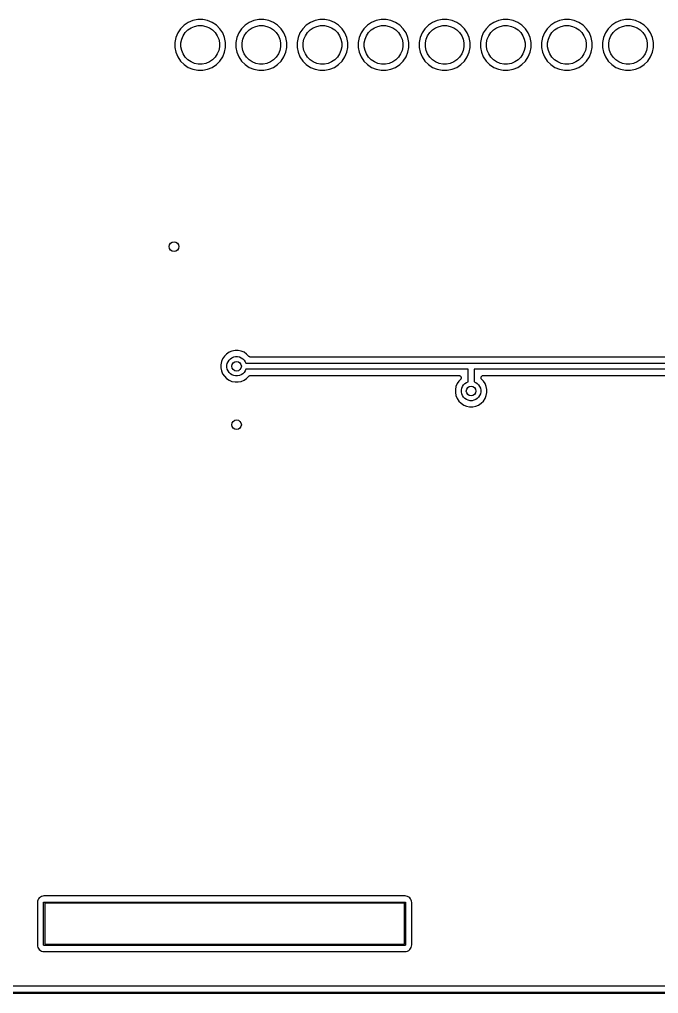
# Model space of a CAD drawing. Extents: x 0.4 to 10.6, y -8.1 to -0.4.
# Drawn here: x 2.125 to 3.171, y -5.395 to -3.802 of the extents above; entities that cross this region are included whole.
import ezdxf

# ---------------------------------------------------------------- set-up
doc = ezdxf.new("R2010")
doc.units = 0
doc.header["$MEASUREMENT"] = 0
doc.layers.add('BLACK', color=7, linetype='CONTINUOUS')

msp = doc.modelspace()

# ---------------------------------------------------------------- linework, layer by layer
at = {"layer": 'BLACK', "linetype": 'CONTINUOUS'}
for p, q in [((2.40121, -3.80653), (2.39441, -3.81107)), ((2.40876, -3.80341), (2.40121, -3.80653)), ((2.41678, -3.80181), (2.40876, -3.80341)), ((2.42495, -3.80181), (2.41678, -3.80181)), ((2.43297, -3.80341), (2.42495, -3.80181)), ((2.44052, -3.80653), (2.43297, -3.80341)), ((2.44732, -3.81107), (2.44052, -3.80653)), ((2.50121, -3.80653), (2.49441, -3.81107)), ((2.50876, -3.80341), (2.50121, -3.80653)), ((2.51678, -3.80181), (2.50876, -3.80341)), ((2.52495, -3.80181), (2.51678, -3.80181)), ((2.53297, -3.80341), (2.52495, -3.80181)), ((2.54052, -3.80653), (2.53297, -3.80341)), ((2.54732, -3.81107), (2.54052, -3.80653)), ((2.60121, -3.80653), (2.59441, -3.81107)), ((2.60876, -3.80341), (2.60121, -3.80653)), ((2.61678, -3.80181), (2.60876, -3.80341)), ((2.62495, -3.80181), (2.61678, -3.80181)), ((2.63297, -3.80341), (2.62495, -3.80181)), ((2.64052, -3.80653), (2.63297, -3.80341)), ((2.64732, -3.81107), (2.64052, -3.80653)), ((2.70121, -3.80653), (2.69441, -3.81107)), ((2.70876, -3.80341), (2.70121, -3.80653)), ((2.71678, -3.80181), (2.70876, -3.80341)), ((2.72495, -3.80181), (2.71678, -3.80181)), ((2.73297, -3.80341), (2.72495, -3.80181)), ((2.74052, -3.80653), (2.73297, -3.80341)), ((2.74732, -3.81107), (2.74052, -3.80653)), ((2.80121, -3.80653), (2.79441, -3.81107)), ((2.80876, -3.80341), (2.80121, -3.80653)), ((2.81678, -3.80181), (2.80876, -3.80341)), ((2.82495, -3.80181), (2.81678, -3.80181)), ((2.83297, -3.80341), (2.82495, -3.80181)), ((2.84052, -3.80653), (2.83297, -3.80341)), ((2.84732, -3.81107), (2.84052, -3.80653)), ((2.90121, -3.80653), (2.89441, -3.81107)), ((2.90876, -3.80341), (2.90121, -3.80653)), ((2.91678, -3.80181), (2.90876, -3.80341)), ((2.92495, -3.80181), (2.91678, -3.80181)), ((2.93297, -3.80341), (2.92495, -3.80181)), ((2.94052, -3.80653), (2.93297, -3.80341)), ((2.94732, -3.81107), (2.94052, -3.80653)), ((3.00121, -3.80653), (2.99441, -3.81107)), ((3.00876, -3.80341), (3.00121, -3.80653)), ((3.01678, -3.80181), (3.00876, -3.80341)), ((3.02495, -3.80181), (3.01678, -3.80181)), ((3.03297, -3.80341), (3.02495, -3.80181)), ((3.04052, -3.80653), (3.03297, -3.80341)), ((3.04732, -3.81107), (3.04052, -3.80653)), ((3.10121, -3.80653), (3.09441, -3.81107)), ((3.10876, -3.80341), (3.10121, -3.80653)), ((3.11678, -3.80181), (3.10876, -3.80341)), ((3.12495, -3.80181), (3.11678, -3.80181)), ((3.13297, -3.80341), (3.12495, -3.80181)), ((3.14052, -3.80653), (3.13297, -3.80341)), ((3.14732, -3.81107), (3.14052, -3.80653)), ((2.38863, -3.81685), (2.38409, -3.82365)), ((2.39441, -3.81107), (2.38863, -3.81685)), ((2.3964, -3.82323), (2.40079, -3.81884)), ((2.40079, -3.81884), (2.40595, -3.8154)), ((2.40595, -3.8154), (2.41168, -3.81302)), ((2.41168, -3.81302), (2.41776, -3.81181)), ((2.41776, -3.81181), (2.42397, -3.81181)), ((2.42397, -3.81181), (2.43005, -3.81302)), ((2.43005, -3.81302), (2.43579, -3.8154)), ((2.43579, -3.8154), (2.44094, -3.81884)), ((2.44094, -3.81884), (2.44533, -3.82323)), ((2.4531, -3.81685), (2.44732, -3.81107)), ((2.45764, -3.82365), (2.4531, -3.81685)), ((2.48863, -3.81685), (2.48409, -3.82365)), ((2.49441, -3.81107), (2.48863, -3.81685)), ((2.4964, -3.82323), (2.50079, -3.81884)), ((2.50079, -3.81884), (2.50595, -3.8154)), ((2.50595, -3.8154), (2.51168, -3.81302)), ((2.51168, -3.81302), (2.51776, -3.81181)), ((2.51776, -3.81181), (2.52397, -3.81181)), ((2.52397, -3.81181), (2.53005, -3.81302)), ((2.53005, -3.81302), (2.53579, -3.8154)), ((2.53579, -3.8154), (2.54094, -3.81884)), ((2.54094, -3.81884), (2.54533, -3.82323)), ((2.5531, -3.81685), (2.54732, -3.81107)), ((2.55764, -3.82365), (2.5531, -3.81685)), ((2.58863, -3.81685), (2.58409, -3.82365)), ((2.59441, -3.81107), (2.58863, -3.81685)), ((2.5964, -3.82323), (2.60079, -3.81884)), ((2.60079, -3.81884), (2.60595, -3.8154)), ((2.60595, -3.8154), (2.61168, -3.81302)), ((2.61168, -3.81302), (2.61776, -3.81181)), ((2.61776, -3.81181), (2.62397, -3.81181)), ((2.62397, -3.81181), (2.63005, -3.81302)), ((2.63005, -3.81302), (2.63579, -3.8154)), ((2.63579, -3.8154), (2.64094, -3.81884)), ((2.64094, -3.81884), (2.64533, -3.82323)), ((2.6531, -3.81685), (2.64732, -3.81107)), ((2.65764, -3.82365), (2.6531, -3.81685)), ((2.68863, -3.81685), (2.68409, -3.82365)), ((2.69441, -3.81107), (2.68863, -3.81685)), ((2.6964, -3.82323), (2.70079, -3.81884)), ((2.70079, -3.81884), (2.70595, -3.8154)), ((2.70595, -3.8154), (2.71168, -3.81302)), ((2.71168, -3.81302), (2.71776, -3.81181)), ((2.71776, -3.81181), (2.72397, -3.81181)), ((2.72397, -3.81181), (2.73005, -3.81302)), ((2.73005, -3.81302), (2.73579, -3.8154)), ((2.73579, -3.8154), (2.74094, -3.81884)), ((2.74094, -3.81884), (2.74533, -3.82323)), ((2.7531, -3.81685), (2.74732, -3.81107)), ((2.75764, -3.82365), (2.7531, -3.81685)), ((2.78863, -3.81685), (2.78409, -3.82365)), ((2.79441, -3.81107), (2.78863, -3.81685)), ((2.7964, -3.82323), (2.80079, -3.81884)), ((2.80079, -3.81884), (2.80595, -3.8154)), ((2.80595, -3.8154), (2.81168, -3.81302)), ((2.81168, -3.81302), (2.81776, -3.81181)), ((2.81776, -3.81181), (2.82397, -3.81181)), ((2.82397, -3.81181), (2.83005, -3.81302)), ((2.83005, -3.81302), (2.83579, -3.8154)), ((2.83579, -3.8154), (2.84094, -3.81884)), ((2.84094, -3.81884), (2.84533, -3.82323)), ((2.8531, -3.81685), (2.84732, -3.81107)), ((2.85764, -3.82365), (2.8531, -3.81685)), ((2.88863, -3.81685), (2.88409, -3.82365)), ((2.89441, -3.81107), (2.88863, -3.81685)), ((2.8964, -3.82323), (2.90079, -3.81884)), ((2.90079, -3.81884), (2.90595, -3.8154)), ((2.90595, -3.8154), (2.91168, -3.81302)), ((2.91168, -3.81302), (2.91776, -3.81181)), ((2.91776, -3.81181), (2.92397, -3.81181)), ((2.92397, -3.81181), (2.93005, -3.81302)), ((2.93005, -3.81302), (2.93579, -3.8154)), ((2.93579, -3.8154), (2.94094, -3.81884)), ((2.94094, -3.81884), (2.94533, -3.82323)), ((2.9531, -3.81685), (2.94732, -3.81107)), ((2.95764, -3.82365), (2.9531, -3.81685)), ((2.98863, -3.81685), (2.98409, -3.82365)), ((2.99441, -3.81107), (2.98863, -3.81685)), ((2.9964, -3.82323), (3.00079, -3.81884)), ((3.00079, -3.81884), (3.00595, -3.8154)), ((3.00595, -3.8154), (3.01168, -3.81302)), ((3.01168, -3.81302), (3.01776, -3.81181)), ((3.01776, -3.81181), (3.02397, -3.81181)), ((3.02397, -3.81181), (3.03005, -3.81302)), ((3.03005, -3.81302), (3.03579, -3.8154)), ((3.03579, -3.8154), (3.04094, -3.81884)), ((3.04094, -3.81884), (3.04533, -3.82323)), ((3.0531, -3.81685), (3.04732, -3.81107)), ((3.05764, -3.82365), (3.0531, -3.81685)), ((3.08863, -3.81685), (3.08409, -3.82365)), ((3.09441, -3.81107), (3.08863, -3.81685)), ((3.0964, -3.82323), (3.10079, -3.81884)), ((3.10079, -3.81884), (3.10595, -3.8154)), ((3.10595, -3.8154), (3.11168, -3.81302)), ((3.11168, -3.81302), (3.11776, -3.81181)), ((3.11776, -3.81181), (3.12397, -3.81181)), ((3.12397, -3.81181), (3.13005, -3.81302)), ((3.13005, -3.81302), (3.13579, -3.8154)), ((3.13579, -3.8154), (3.14094, -3.81884)), ((3.14094, -3.81884), (3.14533, -3.82323)), ((3.1531, -3.81685), (3.14732, -3.81107)), ((3.15764, -3.82365), (3.1531, -3.81685)), ((2.38096, -3.8312), (2.37937, -3.83922)), ((2.38409, -3.82365), (2.38096, -3.8312)), ((2.38937, -3.84021), (2.39058, -3.83412)), ((2.39058, -3.83412), (2.39295, -3.82839)), ((2.39295, -3.82839), (2.3964, -3.82323)), ((2.44533, -3.82323), (2.44878, -3.82839)), ((2.44878, -3.82839), (2.45115, -3.83412)), ((2.45115, -3.83412), (2.45236, -3.84021)), ((2.46077, -3.8312), (2.45764, -3.82365)), ((2.46236, -3.83922), (2.46077, -3.8312)), ((2.48096, -3.8312), (2.47937, -3.83922)), ((2.48409, -3.82365), (2.48096, -3.8312)), ((2.48937, -3.84021), (2.49058, -3.83412)), ((2.49058, -3.83412), (2.49295, -3.82839)), ((2.49295, -3.82839), (2.4964, -3.82323)), ((2.54533, -3.82323), (2.54878, -3.82839)), ((2.54878, -3.82839), (2.55115, -3.83412)), ((2.55115, -3.83412), (2.55236, -3.84021)), ((2.56077, -3.8312), (2.55764, -3.82365)), ((2.56236, -3.83922), (2.56077, -3.8312)), ((2.58096, -3.8312), (2.57937, -3.83922)), ((2.58409, -3.82365), (2.58096, -3.8312)), ((2.58937, -3.84021), (2.59058, -3.83412)), ((2.59058, -3.83412), (2.59295, -3.82839)), ((2.59295, -3.82839), (2.5964, -3.82323)), ((2.64533, -3.82323), (2.64878, -3.82839)), ((2.64878, -3.82839), (2.65115, -3.83412)), ((2.65115, -3.83412), (2.65236, -3.84021)), ((2.66077, -3.8312), (2.65764, -3.82365)), ((2.66236, -3.83922), (2.66077, -3.8312)), ((2.68096, -3.8312), (2.67937, -3.83922)), ((2.68409, -3.82365), (2.68096, -3.8312)), ((2.68937, -3.84021), (2.69058, -3.83412)), ((2.69058, -3.83412), (2.69295, -3.82839)), ((2.69295, -3.82839), (2.6964, -3.82323)), ((2.74533, -3.82323), (2.74878, -3.82839)), ((2.74878, -3.82839), (2.75115, -3.83412)), ((2.75115, -3.83412), (2.75236, -3.84021)), ((2.76077, -3.8312), (2.75764, -3.82365)), ((2.76236, -3.83922), (2.76077, -3.8312)), ((2.78096, -3.8312), (2.77937, -3.83922)), ((2.78409, -3.82365), (2.78096, -3.8312)), ((2.78937, -3.84021), (2.79058, -3.83412)), ((2.79058, -3.83412), (2.79295, -3.82839)), ((2.79295, -3.82839), (2.7964, -3.82323)), ((2.84533, -3.82323), (2.84878, -3.82839)), ((2.84878, -3.82839), (2.85115, -3.83412)), ((2.85115, -3.83412), (2.85236, -3.84021)), ((2.86077, -3.8312), (2.85764, -3.82365)), ((2.86236, -3.83922), (2.86077, -3.8312)), ((2.88096, -3.8312), (2.87937, -3.83922)), ((2.88409, -3.82365), (2.88096, -3.8312)), ((2.88937, -3.84021), (2.89058, -3.83412)), ((2.89058, -3.83412), (2.89295, -3.82839)), ((2.89295, -3.82839), (2.8964, -3.82323)), ((2.94533, -3.82323), (2.94878, -3.82839)), ((2.94878, -3.82839), (2.95115, -3.83412)), ((2.95115, -3.83412), (2.95236, -3.84021)), ((2.96077, -3.8312), (2.95764, -3.82365)), ((2.96236, -3.83922), (2.96077, -3.8312)), ((2.98096, -3.8312), (2.97937, -3.83922)), ((2.98409, -3.82365), (2.98096, -3.8312)), ((2.98937, -3.84021), (2.99058, -3.83412)), ((2.99058, -3.83412), (2.99295, -3.82839)), ((2.99295, -3.82839), (2.9964, -3.82323)), ((3.04533, -3.82323), (3.04878, -3.82839)), ((3.04878, -3.82839), (3.05115, -3.83412)), ((3.05115, -3.83412), (3.05236, -3.84021)), ((3.06077, -3.8312), (3.05764, -3.82365)), ((3.06236, -3.83922), (3.06077, -3.8312)), ((3.08096, -3.8312), (3.07937, -3.83922)), ((3.08409, -3.82365), (3.08096, -3.8312)), ((3.08937, -3.84021), (3.09058, -3.83412)), ((3.09058, -3.83412), (3.09295, -3.82839)), ((3.09295, -3.82839), (3.0964, -3.82323)), ((3.14533, -3.82323), (3.14878, -3.82839)), ((3.14878, -3.82839), (3.15115, -3.83412)), ((3.15115, -3.83412), (3.15236, -3.84021)), ((3.16077, -3.8312), (3.15764, -3.82365)), ((3.16236, -3.83922), (3.16077, -3.8312)), ((2.37937, -3.83922), (2.37937, -3.84739)), ((2.37937, -3.84739), (2.38096, -3.85541)), ((2.38937, -3.84641), (2.38937, -3.84021)), ((2.39058, -3.85249), (2.38937, -3.84641)), ((2.39295, -3.85823), (2.39058, -3.85249)), ((2.45115, -3.85249), (2.44878, -3.85823)), ((2.45236, -3.84641), (2.45115, -3.85249)), ((2.45236, -3.84021), (2.45236, -3.84641)), ((2.46077, -3.85541), (2.46236, -3.84739)), ((2.46236, -3.84739), (2.46236, -3.83922)), ((2.47937, -3.83922), (2.47937, -3.84739)), ((2.47937, -3.84739), (2.48096, -3.85541)), ((2.48937, -3.84641), (2.48937, -3.84021)), ((2.49058, -3.85249), (2.48937, -3.84641)), ((2.49295, -3.85823), (2.49058, -3.85249)), ((2.55115, -3.85249), (2.54878, -3.85823)), ((2.55236, -3.84641), (2.55115, -3.85249)), ((2.55236, -3.84021), (2.55236, -3.84641)), ((2.56077, -3.85541), (2.56236, -3.84739)), ((2.56236, -3.84739), (2.56236, -3.83922)), ((2.57937, -3.83922), (2.57937, -3.84739)), ((2.57937, -3.84739), (2.58096, -3.85541)), ((2.58937, -3.84641), (2.58937, -3.84021)), ((2.59058, -3.85249), (2.58937, -3.84641)), ((2.59295, -3.85823), (2.59058, -3.85249)), ((2.65115, -3.85249), (2.64878, -3.85823)), ((2.65236, -3.84641), (2.65115, -3.85249)), ((2.65236, -3.84021), (2.65236, -3.84641)), ((2.66077, -3.85541), (2.66236, -3.84739)), ((2.66236, -3.84739), (2.66236, -3.83922)), ((2.67937, -3.83922), (2.67937, -3.84739)), ((2.67937, -3.84739), (2.68096, -3.85541)), ((2.68937, -3.84641), (2.68937, -3.84021)), ((2.69058, -3.85249), (2.68937, -3.84641)), ((2.69295, -3.85823), (2.69058, -3.85249)), ((2.75115, -3.85249), (2.74878, -3.85823)), ((2.75236, -3.84641), (2.75115, -3.85249)), ((2.75236, -3.84021), (2.75236, -3.84641)), ((2.76077, -3.85541), (2.76236, -3.84739)), ((2.76236, -3.84739), (2.76236, -3.83922)), ((2.77937, -3.83922), (2.77937, -3.84739)), ((2.77937, -3.84739), (2.78096, -3.85541)), ((2.78937, -3.84641), (2.78937, -3.84021)), ((2.79058, -3.85249), (2.78937, -3.84641)), ((2.79295, -3.85823), (2.79058, -3.85249)), ((2.85115, -3.85249), (2.84878, -3.85823)), ((2.85236, -3.84641), (2.85115, -3.85249)), ((2.85236, -3.84021), (2.85236, -3.84641)), ((2.86077, -3.85541), (2.86236, -3.84739)), ((2.86236, -3.84739), (2.86236, -3.83922)), ((2.87937, -3.83922), (2.87937, -3.84739)), ((2.87937, -3.84739), (2.88096, -3.85541)), ((2.88937, -3.84641), (2.88937, -3.84021)), ((2.89058, -3.85249), (2.88937, -3.84641)), ((2.89295, -3.85823), (2.89058, -3.85249)), ((2.95115, -3.85249), (2.94878, -3.85823)), ((2.95236, -3.84641), (2.95115, -3.85249)), ((2.95236, -3.84021), (2.95236, -3.84641)), ((2.96077, -3.85541), (2.96236, -3.84739)), ((2.96236, -3.84739), (2.96236, -3.83922)), ((2.97937, -3.83922), (2.97937, -3.84739)), ((2.97937, -3.84739), (2.98096, -3.85541)), ((2.98937, -3.84641), (2.98937, -3.84021)), ((2.99058, -3.85249), (2.98937, -3.84641)), ((2.99295, -3.85823), (2.99058, -3.85249)), ((3.05115, -3.85249), (3.04878, -3.85823)), ((3.05236, -3.84641), (3.05115, -3.85249)), ((3.05236, -3.84021), (3.05236, -3.84641)), ((3.06077, -3.85541), (3.06236, -3.84739)), ((3.06236, -3.84739), (3.06236, -3.83922)), ((3.07937, -3.83922), (3.07937, -3.84739)), ((3.07937, -3.84739), (3.08096, -3.85541)), ((3.08937, -3.84641), (3.08937, -3.84021)), ((3.09058, -3.85249), (3.08937, -3.84641)), ((3.09295, -3.85823), (3.09058, -3.85249)), ((3.15115, -3.85249), (3.14878, -3.85823)), ((3.15236, -3.84641), (3.15115, -3.85249)), ((3.15236, -3.84021), (3.15236, -3.84641)), ((3.16077, -3.85541), (3.16236, -3.84739)), ((3.16236, -3.84739), (3.16236, -3.83922)), ((2.38096, -3.85541), (2.38409, -3.86296)), ((2.38409, -3.86296), (2.38863, -3.86976)), ((2.38863, -3.86976), (2.39441, -3.87554)), ((2.3964, -3.86338), (2.39295, -3.85823)), ((2.40079, -3.86777), (2.3964, -3.86338)), ((2.40595, -3.87122), (2.40079, -3.86777)), ((2.44094, -3.86777), (2.43579, -3.87122)), ((2.44533, -3.86338), (2.44094, -3.86777)), ((2.44878, -3.85823), (2.44533, -3.86338)), ((2.44732, -3.87554), (2.4531, -3.86976)), ((2.4531, -3.86976), (2.45764, -3.86296)), ((2.45764, -3.86296), (2.46077, -3.85541)), ((2.48096, -3.85541), (2.48409, -3.86296)), ((2.48409, -3.86296), (2.48863, -3.86976)), ((2.48863, -3.86976), (2.49441, -3.87554)), ((2.4964, -3.86338), (2.49295, -3.85823)), ((2.50079, -3.86777), (2.4964, -3.86338)), ((2.50595, -3.87122), (2.50079, -3.86777)), ((2.54094, -3.86777), (2.53579, -3.87122)), ((2.54533, -3.86338), (2.54094, -3.86777)), ((2.54878, -3.85823), (2.54533, -3.86338)), ((2.54732, -3.87554), (2.5531, -3.86976)), ((2.5531, -3.86976), (2.55764, -3.86296)), ((2.55764, -3.86296), (2.56077, -3.85541)), ((2.58096, -3.85541), (2.58409, -3.86296)), ((2.58409, -3.86296), (2.58863, -3.86976)), ((2.58863, -3.86976), (2.59441, -3.87554)), ((2.5964, -3.86338), (2.59295, -3.85823)), ((2.60079, -3.86777), (2.5964, -3.86338)), ((2.60595, -3.87122), (2.60079, -3.86777)), ((2.64094, -3.86777), (2.63579, -3.87122)), ((2.64533, -3.86338), (2.64094, -3.86777)), ((2.64878, -3.85823), (2.64533, -3.86338)), ((2.64732, -3.87554), (2.6531, -3.86976)), ((2.6531, -3.86976), (2.65764, -3.86296)), ((2.65764, -3.86296), (2.66077, -3.85541)), ((2.68096, -3.85541), (2.68409, -3.86296)), ((2.68409, -3.86296), (2.68863, -3.86976)), ((2.68863, -3.86976), (2.69441, -3.87554)), ((2.6964, -3.86338), (2.69295, -3.85823)), ((2.70079, -3.86777), (2.6964, -3.86338)), ((2.70595, -3.87122), (2.70079, -3.86777)), ((2.74094, -3.86777), (2.73579, -3.87122)), ((2.74533, -3.86338), (2.74094, -3.86777)), ((2.74878, -3.85823), (2.74533, -3.86338)), ((2.74732, -3.87554), (2.7531, -3.86976)), ((2.7531, -3.86976), (2.75764, -3.86296)), ((2.75764, -3.86296), (2.76077, -3.85541)), ((2.78096, -3.85541), (2.78409, -3.86296)), ((2.78409, -3.86296), (2.78863, -3.86976)), ((2.78863, -3.86976), (2.79441, -3.87554)), ((2.7964, -3.86338), (2.79295, -3.85823)), ((2.80079, -3.86777), (2.7964, -3.86338)), ((2.80595, -3.87122), (2.80079, -3.86777)), ((2.84094, -3.86777), (2.83579, -3.87122)), ((2.84533, -3.86338), (2.84094, -3.86777)), ((2.84878, -3.85823), (2.84533, -3.86338)), ((2.84732, -3.87554), (2.8531, -3.86976)), ((2.8531, -3.86976), (2.85764, -3.86296)), ((2.85764, -3.86296), (2.86077, -3.85541)), ((2.88096, -3.85541), (2.88409, -3.86296)), ((2.88409, -3.86296), (2.88863, -3.86976)), ((2.88863, -3.86976), (2.89441, -3.87554)), ((2.8964, -3.86338), (2.89295, -3.85823)), ((2.90079, -3.86777), (2.8964, -3.86338)), ((2.90595, -3.87122), (2.90079, -3.86777)), ((2.94094, -3.86777), (2.93579, -3.87122)), ((2.94533, -3.86338), (2.94094, -3.86777)), ((2.94878, -3.85823), (2.94533, -3.86338)), ((2.94732, -3.87554), (2.9531, -3.86976)), ((2.9531, -3.86976), (2.95764, -3.86296)), ((2.95764, -3.86296), (2.96077, -3.85541)), ((2.98096, -3.85541), (2.98409, -3.86296)), ((2.98409, -3.86296), (2.98863, -3.86976)), ((2.98863, -3.86976), (2.99441, -3.87554)), ((2.9964, -3.86338), (2.99295, -3.85823)), ((3.00079, -3.86777), (2.9964, -3.86338)), ((3.00595, -3.87122), (3.00079, -3.86777)), ((3.04094, -3.86777), (3.03579, -3.87122)), ((3.04533, -3.86338), (3.04094, -3.86777)), ((3.04878, -3.85823), (3.04533, -3.86338)), ((3.04732, -3.87554), (3.0531, -3.86976)), ((3.0531, -3.86976), (3.05764, -3.86296)), ((3.05764, -3.86296), (3.06077, -3.85541)), ((3.08096, -3.85541), (3.08409, -3.86296)), ((3.08409, -3.86296), (3.08863, -3.86976)), ((3.08863, -3.86976), (3.09441, -3.87554)), ((3.0964, -3.86338), (3.09295, -3.85823)), ((3.10079, -3.86777), (3.0964, -3.86338)), ((3.10595, -3.87122), (3.10079, -3.86777)), ((3.14094, -3.86777), (3.13579, -3.87122)), ((3.14533, -3.86338), (3.14094, -3.86777)), ((3.14878, -3.85823), (3.14533, -3.86338)), ((3.14732, -3.87554), (3.1531, -3.86976)), ((3.1531, -3.86976), (3.15764, -3.86296)), ((3.15764, -3.86296), (3.16077, -3.85541)), ((2.39441, -3.87554), (2.40121, -3.88008)), ((2.40121, -3.88008), (2.40876, -3.88321)), ((2.41168, -3.87359), (2.40595, -3.87122)), ((2.40876, -3.88321), (2.41678, -3.8848)), ((2.41776, -3.8748), (2.41168, -3.87359)), ((2.41678, -3.8848), (2.42495, -3.8848)), ((2.42397, -3.8748), (2.41776, -3.8748)), ((2.43005, -3.87359), (2.42397, -3.8748)), ((2.42495, -3.8848), (2.43297, -3.88321)), ((2.43579, -3.87122), (2.43005, -3.87359)), ((2.43297, -3.88321), (2.44052, -3.88008)), ((2.44052, -3.88008), (2.44732, -3.87554)), ((2.49441, -3.87554), (2.50121, -3.88008)), ((2.50121, -3.88008), (2.50876, -3.88321)), ((2.51168, -3.87359), (2.50595, -3.87122)), ((2.50876, -3.88321), (2.51678, -3.8848)), ((2.51776, -3.8748), (2.51168, -3.87359)), ((2.51678, -3.8848), (2.52495, -3.8848)), ((2.52397, -3.8748), (2.51776, -3.8748)), ((2.53005, -3.87359), (2.52397, -3.8748)), ((2.52495, -3.8848), (2.53297, -3.88321)), ((2.53579, -3.87122), (2.53005, -3.87359)), ((2.53297, -3.88321), (2.54052, -3.88008)), ((2.54052, -3.88008), (2.54732, -3.87554)), ((2.59441, -3.87554), (2.60121, -3.88008)), ((2.60121, -3.88008), (2.60876, -3.88321)), ((2.61168, -3.87359), (2.60595, -3.87122)), ((2.60876, -3.88321), (2.61678, -3.8848)), ((2.61776, -3.8748), (2.61168, -3.87359)), ((2.61678, -3.8848), (2.62495, -3.8848)), ((2.62397, -3.8748), (2.61776, -3.8748)), ((2.63005, -3.87359), (2.62397, -3.8748)), ((2.62495, -3.8848), (2.63297, -3.88321)), ((2.63579, -3.87122), (2.63005, -3.87359)), ((2.63297, -3.88321), (2.64052, -3.88008)), ((2.64052, -3.88008), (2.64732, -3.87554)), ((2.69441, -3.87554), (2.70121, -3.88008)), ((2.70121, -3.88008), (2.70876, -3.88321)), ((2.71168, -3.87359), (2.70595, -3.87122)), ((2.70876, -3.88321), (2.71678, -3.8848)), ((2.71776, -3.8748), (2.71168, -3.87359)), ((2.71678, -3.8848), (2.72495, -3.8848)), ((2.72397, -3.8748), (2.71776, -3.8748)), ((2.73005, -3.87359), (2.72397, -3.8748)), ((2.72495, -3.8848), (2.73297, -3.88321)), ((2.73579, -3.87122), (2.73005, -3.87359)), ((2.73297, -3.88321), (2.74052, -3.88008)), ((2.74052, -3.88008), (2.74732, -3.87554)), ((2.79441, -3.87554), (2.80121, -3.88008)), ((2.80121, -3.88008), (2.80876, -3.88321)), ((2.81168, -3.87359), (2.80595, -3.87122)), ((2.80876, -3.88321), (2.81678, -3.8848)), ((2.81776, -3.8748), (2.81168, -3.87359)), ((2.81678, -3.8848), (2.82495, -3.8848)), ((2.82397, -3.8748), (2.81776, -3.8748)), ((2.83005, -3.87359), (2.82397, -3.8748)), ((2.82495, -3.8848), (2.83297, -3.88321)), ((2.83579, -3.87122), (2.83005, -3.87359)), ((2.83297, -3.88321), (2.84052, -3.88008)), ((2.84052, -3.88008), (2.84732, -3.87554)), ((2.89441, -3.87554), (2.90121, -3.88008)), ((2.90121, -3.88008), (2.90876, -3.88321)), ((2.91168, -3.87359), (2.90595, -3.87122)), ((2.90876, -3.88321), (2.91678, -3.8848)), ((2.91776, -3.8748), (2.91168, -3.87359)), ((2.91678, -3.8848), (2.92495, -3.8848)), ((2.92397, -3.8748), (2.91776, -3.8748)), ((2.93005, -3.87359), (2.92397, -3.8748)), ((2.92495, -3.8848), (2.93297, -3.88321)), ((2.93579, -3.87122), (2.93005, -3.87359)), ((2.93297, -3.88321), (2.94052, -3.88008)), ((2.94052, -3.88008), (2.94732, -3.87554)), ((2.99441, -3.87554), (3.00121, -3.88008)), ((3.00121, -3.88008), (3.00876, -3.88321)), ((3.01168, -3.87359), (3.00595, -3.87122)), ((3.00876, -3.88321), (3.01678, -3.8848)), ((3.01776, -3.8748), (3.01168, -3.87359)), ((3.01678, -3.8848), (3.02495, -3.8848)), ((3.02397, -3.8748), (3.01776, -3.8748)), ((3.03005, -3.87359), (3.02397, -3.8748)), ((3.02495, -3.8848), (3.03297, -3.88321)), ((3.03579, -3.87122), (3.03005, -3.87359)), ((3.03297, -3.88321), (3.04052, -3.88008)), ((3.04052, -3.88008), (3.04732, -3.87554)), ((3.09441, -3.87554), (3.10121, -3.88008)), ((3.10121, -3.88008), (3.10876, -3.88321)), ((3.11168, -3.87359), (3.10595, -3.87122)), ((3.10876, -3.88321), (3.11678, -3.8848)), ((3.11776, -3.8748), (3.11168, -3.87359)), ((3.11678, -3.8848), (3.12495, -3.8848)), ((3.12397, -3.8748), (3.11776, -3.8748)), ((3.13005, -3.87359), (3.12397, -3.8748)), ((3.12495, -3.8848), (3.13297, -3.88321)), ((3.13579, -3.87122), (3.13005, -3.87359)), ((3.13297, -3.88321), (3.14052, -3.88008)), ((3.14052, -3.88008), (3.14732, -3.87554)), ((2.46812, -4.34608), (2.4639, -4.3489)), ((2.4728, -4.34414), (2.46812, -4.34608)), ((2.47778, -4.34315), (2.4728, -4.34414)), ((2.48285, -4.34315), (2.47778, -4.34315)), ((2.48783, -4.34414), (2.48285, -4.34315)), ((2.49251, -4.34608), (2.48783, -4.34414)), ((2.49673, -4.3489), (2.49251, -4.34608)), ((2.45556, -4.36139), (2.45457, -4.36636)), ((2.4575, -4.3567), (2.45556, -4.36139)), ((2.46032, -4.35248), (2.4575, -4.3567)), ((2.4639, -4.3489), (2.46032, -4.35248)), ((2.46457, -4.36735), (2.46517, -4.3643)), ((2.46517, -4.3643), (2.46636, -4.36144)), ((2.46636, -4.36144), (2.46808, -4.35886)), ((2.46808, -4.35886), (2.47028, -4.35667)), ((2.47028, -4.35667), (2.47286, -4.35494)), ((2.47286, -4.35494), (2.47572, -4.35375)), ((2.47572, -4.35375), (2.47876, -4.35315)), ((2.47876, -4.35315), (2.48187, -4.35315)), ((2.48187, -4.35315), (2.48491, -4.35375)), ((2.48491, -4.35375), (2.48777, -4.35494)), ((2.48777, -4.35494), (2.49035, -4.35667)), ((2.49035, -4.35667), (2.49255, -4.35886)), ((2.49255, -4.35886), (2.49427, -4.36144)), ((2.49427, -4.36144), (2.49532, -4.36398)), ((2.49532, -4.36398), (2.86511, -4.36398)), ((2.50052, -4.35269), (2.49673, -4.3489)), ((2.5006, -4.35279), (2.50052, -4.35269)), ((2.50062, -4.35281), (2.5006, -4.35279)), ((2.50063, -4.35282), (2.50062, -4.35281)), ((2.50091, -4.35305), (2.50063, -4.35282)), ((2.50119, -4.35329), (2.50091, -4.35305)), ((2.50121, -4.3533), (2.50119, -4.35329)), ((2.50122, -4.35331), (2.50121, -4.3533)), ((2.50155, -4.35348), (2.50122, -4.35331)), ((2.50187, -4.35366), (2.50155, -4.35348)), ((2.50188, -4.35366), (2.50187, -4.35366)), ((2.5019, -4.35367), (2.50188, -4.35366)), ((2.50225, -4.35378), (2.5019, -4.35367)), ((2.5026, -4.35389), (2.50225, -4.35378)), ((2.50262, -4.35389), (2.5026, -4.35389)), ((2.50263, -4.3539), (2.50262, -4.35389)), ((2.503, -4.35394), (2.50263, -4.3539)), ((2.50336, -4.35398), (2.503, -4.35394)), ((2.5034, -4.35398), (2.50336, -4.35398)), ((2.50342, -4.35398), (2.5034, -4.35398)), ((2.5034, -4.35398), (2.5034, -4.35398)), ((2.5034, -4.35398), (2.5034, -4.35398)), ((2.86443, -4.35398), (2.50342, -4.35398)), ((2.86459, -4.35396), (2.86443, -4.35398)), ((2.86476, -4.35396), (2.86459, -4.35396)), ((2.86481, -4.35396), (2.86476, -4.35396)), ((2.86535, -4.3539), (2.86481, -4.35396)), ((2.86511, -4.36398), (2.86535, -4.36395)), ((2.86589, -4.35396), (2.86535, -4.3539)), ((2.86535, -4.36395), (2.8656, -4.36398)), ((2.8656, -4.36398), (3.19324, -4.36398)), ((2.86606, -4.35396), (2.86589, -4.35396)), ((2.86623, -4.35398), (2.86606, -4.35396)), ((2.86628, -4.35398), (2.86623, -4.35398)), ((3.18746, -4.35398), (2.86628, -4.35398)), ((2.45457, -4.36636), (2.45457, -4.37143)), ((2.45457, -4.37143), (2.45556, -4.37641)), ((2.45556, -4.37641), (2.4575, -4.38109)), ((2.46457, -4.37045), (2.46457, -4.36735)), ((2.46517, -4.37349), (2.46457, -4.37045)), ((2.46636, -4.37636), (2.46517, -4.37349)), ((2.46808, -4.37894), (2.46636, -4.37636)), ((2.47028, -4.38113), (2.46808, -4.37894)), ((2.49255, -4.37894), (2.49035, -4.38113)), ((2.49427, -4.37636), (2.49255, -4.37894)), ((2.49532, -4.37382), (2.49427, -4.37636)), ((2.85925, -4.37382), (2.49532, -4.37382)), ((2.85925, -4.39444), (2.85925, -4.37382)), ((3.19503, -4.37382), (2.86909, -4.37382)), ((2.86909, -4.37382), (2.86909, -4.39444)), ((2.4575, -4.38109), (2.46032, -4.38531)), ((2.46032, -4.38531), (2.4639, -4.3889)), ((2.4639, -4.3889), (2.46812, -4.39172)), ((2.46812, -4.39172), (2.4728, -4.39366)), ((2.47286, -4.38285), (2.47028, -4.38113)), ((2.4728, -4.39366), (2.47778, -4.39465)), ((2.47572, -4.38404), (2.47286, -4.38285)), ((2.47876, -4.38465), (2.47572, -4.38404)), ((2.47778, -4.39465), (2.48285, -4.39465)), ((2.48187, -4.38465), (2.47876, -4.38465)), ((2.48491, -4.38404), (2.48187, -4.38465)), ((2.48285, -4.39465), (2.48783, -4.39366)), ((2.48777, -4.38285), (2.48491, -4.38404)), ((2.49035, -4.38113), (2.48777, -4.38285)), ((2.48783, -4.39366), (2.49251, -4.39172)), ((2.49251, -4.39172), (2.49673, -4.3889)), ((2.49673, -4.3889), (2.50054, -4.38509)), ((2.50054, -4.38509), (2.50064, -4.38496)), ((2.50064, -4.38496), (2.50066, -4.38495)), ((2.50066, -4.38495), (2.50067, -4.38494)), ((2.50067, -4.38494), (2.50096, -4.38471)), ((2.50096, -4.38471), (2.50124, -4.38448)), ((2.50124, -4.38448), (2.50125, -4.38447)), ((2.50125, -4.38447), (2.50127, -4.38446)), ((2.50127, -4.38446), (2.50159, -4.38429)), ((2.50159, -4.38429), (2.50192, -4.38412)), ((2.50192, -4.38412), (2.50193, -4.38411)), ((2.50193, -4.38411), (2.50195, -4.3841)), ((2.50195, -4.3841), (2.5023, -4.384)), ((2.5023, -4.384), (2.50265, -4.38389)), ((2.50265, -4.38389), (2.50267, -4.38389)), ((2.50267, -4.38389), (2.50269, -4.38389)), ((2.50269, -4.38389), (2.50305, -4.38385)), ((2.50305, -4.38385), (2.50342, -4.38382)), ((2.50342, -4.38382), (2.84389, -4.38382)), ((2.84417, -4.39304), (2.84136, -4.39725)), ((2.84389, -4.38382), (2.84393, -4.38382)), ((2.84393, -4.38382), (2.84393, -4.38382)), ((2.84393, -4.38382), (2.84393, -4.38382)), ((2.84393, -4.38382), (2.84394, -4.38382)), ((2.84394, -4.38382), (2.84432, -4.38386)), ((2.84667, -4.39054), (2.84417, -4.39304)), ((2.84432, -4.38386), (2.84469, -4.3839)), ((2.84469, -4.3839), (2.8447, -4.3839)), ((2.8447, -4.3839), (2.8447, -4.3839)), ((2.8447, -4.3839), (2.84507, -4.38402)), ((2.84507, -4.38402), (2.84542, -4.38413)), ((2.84542, -4.38413), (2.84543, -4.38414)), ((2.84543, -4.38414), (2.84544, -4.38414)), ((2.84544, -4.38414), (2.84577, -4.38432)), ((2.84577, -4.38432), (2.8461, -4.3845)), ((2.8461, -4.3845), (2.8461, -4.3845)), ((2.8461, -4.3845), (2.84611, -4.38451)), ((2.84611, -4.38451), (2.84639, -4.38474)), ((2.84639, -4.38474), (2.84669, -4.38499)), ((2.84691, -4.39024), (2.84667, -4.39054)), ((2.84669, -4.38499), (2.84669, -4.385)), ((2.84669, -4.385), (2.8467, -4.385)), ((2.8467, -4.385), (2.84693, -4.38529)), ((2.84715, -4.38996), (2.84691, -4.39024)), ((2.84693, -4.38529), (2.84717, -4.38559)), ((2.84716, -4.38995), (2.84715, -4.38995)), ((2.84715, -4.38995), (2.84715, -4.38996)), ((2.84734, -4.38961), (2.84716, -4.38995)), ((2.84717, -4.38559), (2.84718, -4.38559)), ((2.84718, -4.38559), (2.84718, -4.3856)), ((2.84718, -4.3856), (2.84735, -4.38593)), ((2.84751, -4.38928), (2.84734, -4.38961)), ((2.84735, -4.38593), (2.84753, -4.38627)), ((2.84752, -4.38927), (2.84751, -4.38928)), ((2.84763, -4.38891), (2.84752, -4.38927)), ((2.84752, -4.38927), (2.84752, -4.38927)), ((2.84753, -4.38627), (2.84753, -4.38627)), ((2.84753, -4.38627), (2.84754, -4.38628)), ((2.84754, -4.38628), (2.84764, -4.38664)), ((2.84774, -4.38855), (2.84763, -4.38891)), ((2.84764, -4.38664), (2.84775, -4.387)), ((2.84778, -4.38817), (2.84774, -4.38853)), ((2.84774, -4.38853), (2.84774, -4.38854)), ((2.84774, -4.38854), (2.84774, -4.38855)), ((2.84775, -4.387), (2.84775, -4.38701)), ((2.84775, -4.38701), (2.84775, -4.38702)), ((2.84775, -4.38702), (2.84779, -4.3874)), ((2.84782, -4.38778), (2.84778, -4.38817)), ((2.84779, -4.3874), (2.84782, -4.38777)), ((2.84782, -4.38777), (2.84782, -4.38778)), ((2.84782, -4.38778), (2.84782, -4.38778)), ((2.85413, -4.39722), (2.85671, -4.39549)), ((2.85671, -4.39549), (2.85925, -4.39444)), ((2.86909, -4.39444), (2.87163, -4.39549)), ((2.87163, -4.39549), (2.87421, -4.39722)), ((2.88052, -4.38771), (2.88056, -4.38735)), ((2.88053, -4.38772), (2.88052, -4.38771)), ((2.88052, -4.38773), (2.88053, -4.38772)), ((2.88056, -4.38811), (2.88052, -4.38773)), ((2.88056, -4.38735), (2.8806, -4.38696)), ((2.88059, -4.38848), (2.88056, -4.38811)), ((2.88059, -4.38849), (2.88059, -4.38848)), ((2.8807, -4.38886), (2.88059, -4.38849)), ((2.88059, -4.38849), (2.88059, -4.38849)), ((2.8806, -4.38696), (2.88061, -4.38696)), ((2.88061, -4.38695), (2.88072, -4.38659)), ((2.88061, -4.38696), (2.88061, -4.38695)), ((2.88081, -4.38922), (2.8807, -4.38886)), ((2.88072, -4.38659), (2.88083, -4.38623)), ((2.88081, -4.38923), (2.88081, -4.38922)), ((2.88081, -4.38922), (2.88081, -4.38922)), ((2.88098, -4.38956), (2.88081, -4.38923)), ((2.88083, -4.38623), (2.88084, -4.38622)), ((2.88084, -4.38622), (2.88102, -4.38588)), ((2.88084, -4.38622), (2.88084, -4.38622)), ((2.88116, -4.3899), (2.88098, -4.38956)), ((2.88102, -4.38588), (2.8812, -4.38555)), ((2.88116, -4.38991), (2.88116, -4.3899)), ((2.88117, -4.38991), (2.88116, -4.38991)), ((2.8814, -4.3902), (2.88117, -4.38991)), ((2.8812, -4.38555), (2.88121, -4.38554)), ((2.8812, -4.38555), (2.8812, -4.38555)), ((2.88121, -4.38554), (2.88145, -4.38524)), ((2.88164, -4.3905), (2.8814, -4.3902)), ((2.88145, -4.38524), (2.88169, -4.38496)), ((2.88165, -4.39051), (2.88164, -4.3905)), ((2.88168, -4.39054), (2.88165, -4.39051)), ((2.88165, -4.39051), (2.88165, -4.39051)), ((2.88165, -4.39051), (2.88165, -4.39051)), ((2.88417, -4.39304), (2.88168, -4.39054)), ((2.88169, -4.38496), (2.8817, -4.38495)), ((2.88169, -4.38496), (2.88169, -4.38496)), ((2.8817, -4.38495), (2.882, -4.38471)), ((2.882, -4.38471), (2.88228, -4.38448)), ((2.88228, -4.38448), (2.88229, -4.38447)), ((2.88229, -4.38447), (2.88263, -4.38429)), ((2.88229, -4.38447), (2.88229, -4.38447)), ((2.88263, -4.38429), (2.88296, -4.38412)), ((2.88296, -4.38412), (2.88297, -4.38411)), ((2.88297, -4.38411), (2.88333, -4.384)), ((2.88297, -4.38411), (2.88297, -4.38411)), ((2.88333, -4.384), (2.8837, -4.38389)), ((2.8837, -4.38389), (2.8837, -4.38389)), ((2.8837, -4.38389), (2.88371, -4.38389)), ((2.88371, -4.38389), (2.88408, -4.38386)), ((2.88408, -4.38386), (2.88446, -4.38382)), ((2.88699, -4.39725), (2.88417, -4.39304)), ((2.88446, -4.38382), (3.19435, -4.38382)), ((2.83941, -4.40194), (2.83843, -4.40691)), ((2.83843, -4.40691), (2.83843, -4.41198)), ((2.83843, -4.41198), (2.83941, -4.41696)), ((2.84136, -4.39725), (2.83941, -4.40194)), ((2.84843, -4.4079), (2.84903, -4.40486)), ((2.84843, -4.411), (2.84843, -4.4079)), ((2.84903, -4.41404), (2.84843, -4.411)), ((2.84903, -4.40486), (2.85022, -4.40199)), ((2.85022, -4.40199), (2.85194, -4.39941)), ((2.85194, -4.39941), (2.85413, -4.39722)), ((2.87421, -4.39722), (2.87641, -4.39941)), ((2.87641, -4.39941), (2.87813, -4.40199)), ((2.87813, -4.40199), (2.87932, -4.40486)), ((2.87932, -4.40486), (2.87992, -4.4079)), ((2.87992, -4.411), (2.87932, -4.41404)), ((2.87992, -4.4079), (2.87992, -4.411)), ((2.88893, -4.40194), (2.88699, -4.39725)), ((2.88992, -4.40691), (2.88893, -4.40194)), ((2.88893, -4.41696), (2.88992, -4.41198)), ((2.88992, -4.41198), (2.88992, -4.40691)), ((2.83941, -4.41696), (2.84136, -4.42165)), ((2.84136, -4.42165), (2.84417, -4.42586)), ((2.84417, -4.42586), (2.84776, -4.42945)), ((2.85022, -4.41691), (2.84903, -4.41404)), ((2.85194, -4.41949), (2.85022, -4.41691)), ((2.85413, -4.42168), (2.85194, -4.41949)), ((2.85671, -4.4234), (2.85413, -4.42168)), ((2.85958, -4.42459), (2.85671, -4.4234)), ((2.86262, -4.4252), (2.85958, -4.42459)), ((2.86572, -4.4252), (2.86262, -4.4252)), ((2.86877, -4.42459), (2.86572, -4.4252)), ((2.87163, -4.4234), (2.86877, -4.42459)), ((2.87421, -4.42168), (2.87163, -4.4234)), ((2.87641, -4.41949), (2.87421, -4.42168)), ((2.87813, -4.41691), (2.87641, -4.41949)), ((2.87932, -4.41404), (2.87813, -4.41691)), ((2.88059, -4.42945), (2.88417, -4.42586)), ((2.88417, -4.42586), (2.88699, -4.42165)), ((2.88699, -4.42165), (2.88893, -4.41696)), ((2.84776, -4.42945), (2.85198, -4.43227)), ((2.85198, -4.43227), (2.85666, -4.43421)), ((2.85666, -4.43421), (2.86164, -4.4352)), ((2.86164, -4.4352), (2.86671, -4.4352)), ((2.86671, -4.4352), (2.87168, -4.43421)), ((2.87168, -4.43421), (2.87637, -4.43227)), ((2.87637, -4.43227), (2.88059, -4.42945)), ((2.15618, -5.23993), (2.15516, -5.24184)), ((2.15755, -5.23826), (2.15618, -5.23993)), ((2.15922, -5.23689), (2.15755, -5.23826)), ((2.16113, -5.23587), (2.15922, -5.23689)), ((2.1632, -5.23524), (2.16113, -5.23587)), ((2.16501, -5.23506), (2.1632, -5.23524)), ((2.16535, -5.23503), (2.16501, -5.23506)), ((2.1657, -5.23506), (2.16535, -5.23503)), ((2.16587, -5.23506), (2.1657, -5.23506)), ((2.16603, -5.23508), (2.16587, -5.23506)), ((2.16609, -5.23508), (2.16603, -5.23508)), ((2.75517, -5.23508), (2.16609, -5.23508)), ((2.75534, -5.23506), (2.75517, -5.23508)), ((2.7555, -5.23506), (2.75534, -5.23506)), ((2.75556, -5.23506), (2.7555, -5.23506)), ((2.75591, -5.23503), (2.75556, -5.23506)), ((2.75625, -5.23506), (2.75591, -5.23503)), ((2.75806, -5.23524), (2.75625, -5.23506)), ((2.76013, -5.23587), (2.75806, -5.23524)), ((2.76204, -5.23689), (2.76013, -5.23587)), ((2.76371, -5.23826), (2.76204, -5.23689)), ((2.76508, -5.23993), (2.76371, -5.23826)), ((2.7661, -5.24184), (2.76508, -5.23993)), ((2.15453, -5.24391), (2.15432, -5.24606)), ((2.15432, -5.24606), (2.15435, -5.24641)), ((2.15435, -5.24641), (2.15436, -5.24646)), ((2.15436, -5.24646), (2.15435, -5.24663)), ((2.15435, -5.24663), (2.15437, -5.2468)), ((2.15437, -5.2468), (2.15437, -5.31423)), ((2.15516, -5.24184), (2.15453, -5.24391)), ((2.16437, -5.24606), (2.16438, -5.24587)), ((2.16437, -5.24611), (2.16437, -5.24606)), ((2.16437, -5.31491), (2.16437, -5.24611)), ((2.16438, -5.24587), (2.16444, -5.24568)), ((2.16444, -5.24568), (2.16453, -5.24551)), ((2.16453, -5.24551), (2.16465, -5.24536)), ((2.16465, -5.24536), (2.1648, -5.24524)), ((2.1648, -5.24524), (2.16498, -5.24515)), ((2.16498, -5.24515), (2.16516, -5.24509)), ((2.16516, -5.24509), (2.16531, -5.24508)), ((2.16531, -5.24508), (2.16535, -5.24507)), ((2.16535, -5.24507), (2.1654, -5.24508)), ((2.1654, -5.24508), (2.75586, -5.24508)), ((2.16634, -5.24705), (2.16634, -5.31398)), ((2.75492, -5.24705), (2.16634, -5.24705)), ((2.75492, -5.31398), (2.75492, -5.24705)), ((2.75586, -5.24508), (2.75591, -5.24507)), ((2.75591, -5.24507), (2.75595, -5.24508)), ((2.75595, -5.24508), (2.7561, -5.24509)), ((2.7561, -5.24509), (2.75628, -5.24515)), ((2.75628, -5.24515), (2.75645, -5.24524)), ((2.75645, -5.24524), (2.7566, -5.24536)), ((2.7566, -5.24536), (2.75673, -5.24551)), ((2.75673, -5.24551), (2.75682, -5.24568)), ((2.75682, -5.24568), (2.75688, -5.24587)), ((2.75688, -5.24587), (2.75689, -5.24606)), ((2.75689, -5.24606), (2.75689, -5.24611)), ((2.75689, -5.24611), (2.75689, -5.31491)), ((2.76673, -5.24391), (2.7661, -5.24184)), ((2.76694, -5.24606), (2.76673, -5.24391)), ((2.76689, -5.24674), (2.76691, -5.24658)), ((2.76689, -5.2468), (2.76689, -5.24674)), ((2.76689, -5.31423), (2.76689, -5.2468)), ((2.76691, -5.24641), (2.76694, -5.24606)), ((2.76691, -5.24658), (2.76691, -5.24641)), ((2.15435, -5.31461), (2.15432, -5.31496)), ((2.15432, -5.31496), (2.15453, -5.31711)), ((2.15437, -5.31428), (2.15435, -5.31445)), ((2.15435, -5.31445), (2.15435, -5.31461)), ((2.15437, -5.31423), (2.15437, -5.31428)), ((2.15453, -5.31711), (2.15516, -5.31918)), ((2.15516, -5.31918), (2.15618, -5.32109)), ((2.16437, -5.31496), (2.16437, -5.31491)), ((2.16438, -5.31515), (2.16437, -5.31496)), ((2.16444, -5.31534), (2.16438, -5.31515)), ((2.16453, -5.31551), (2.16444, -5.31534)), ((2.16465, -5.31566), (2.16453, -5.31551)), ((2.1648, -5.31578), (2.16465, -5.31566)), ((2.16498, -5.31587), (2.1648, -5.31578)), ((2.16516, -5.31593), (2.16498, -5.31587)), ((2.16531, -5.31594), (2.16516, -5.31593)), ((2.16535, -5.31595), (2.16531, -5.31594)), ((2.16531, -5.31594), (2.16531, -5.31594)), ((2.1654, -5.31594), (2.16535, -5.31595)), ((2.75586, -5.31594), (2.1654, -5.31594)), ((2.16634, -5.31398), (2.75492, -5.31398)), ((2.75591, -5.31595), (2.75586, -5.31594)), ((2.75595, -5.31594), (2.75591, -5.31595)), ((2.7561, -5.31593), (2.75595, -5.31594)), ((2.75595, -5.31594), (2.75595, -5.31594)), ((2.75628, -5.31587), (2.7561, -5.31593)), ((2.75645, -5.31578), (2.75628, -5.31587)), ((2.7566, -5.31566), (2.75645, -5.31578)), ((2.75673, -5.31551), (2.7566, -5.31566)), ((2.75682, -5.31534), (2.75673, -5.31551)), ((2.75688, -5.31515), (2.75682, -5.31534)), ((2.75689, -5.31496), (2.75688, -5.31515)), ((2.75689, -5.31491), (2.75689, -5.31496)), ((2.76508, -5.32109), (2.7661, -5.31918)), ((2.7661, -5.31918), (2.76673, -5.31711)), ((2.76673, -5.31711), (2.76694, -5.31496)), ((2.76691, -5.31439), (2.76689, -5.31423)), ((2.7669, -5.31456), (2.76691, -5.31439)), ((2.76691, -5.31461), (2.7669, -5.31456)), ((2.76694, -5.31496), (2.76691, -5.31461)), ((2.15618, -5.32109), (2.15755, -5.32277)), ((2.15755, -5.32277), (2.15922, -5.32414)), ((2.15922, -5.32414), (2.16113, -5.32516)), ((2.16113, -5.32516), (2.1632, -5.32579)), ((2.1632, -5.32579), (2.16501, -5.32596)), ((2.16501, -5.32596), (2.16535, -5.326)), ((2.16535, -5.326), (2.1657, -5.32596)), ((2.1657, -5.32596), (2.16576, -5.32596)), ((2.16576, -5.32596), (2.16592, -5.32596)), ((2.16592, -5.32596), (2.16609, -5.32594)), ((2.16609, -5.32594), (2.75517, -5.32594)), ((2.75517, -5.32594), (2.75523, -5.32595)), ((2.75523, -5.32595), (2.75539, -5.32596)), ((2.75539, -5.32596), (2.75556, -5.32596)), ((2.75556, -5.32596), (2.75591, -5.326)), ((2.75591, -5.326), (2.75625, -5.32596)), ((2.75625, -5.32596), (2.75806, -5.32579)), ((2.75806, -5.32579), (2.76013, -5.32516)), ((2.76013, -5.32516), (2.76204, -5.32414)), ((2.76204, -5.32414), (2.76371, -5.32277)), ((2.76371, -5.32277), (2.76508, -5.32109)), ((4.11894, -5.38272), (1.98343, -5.38272)), ((4.13381, -5.39469), (1.96855, -5.39469)), ((1.96949, -5.39272), (4.13287, -5.39272))]:
    msp.add_line(p, q, dxfattribs=at)
at = {"layer": 'BLACK'}
for centre in [(2.37795, -4.17323), (2.48031, -4.3689), (2.86417, -4.40945), (2.48031, -4.46457)]:
    msp.add_circle(centre, 0.00787, dxfattribs=at)

doc.saveas('drawing.dxf')
